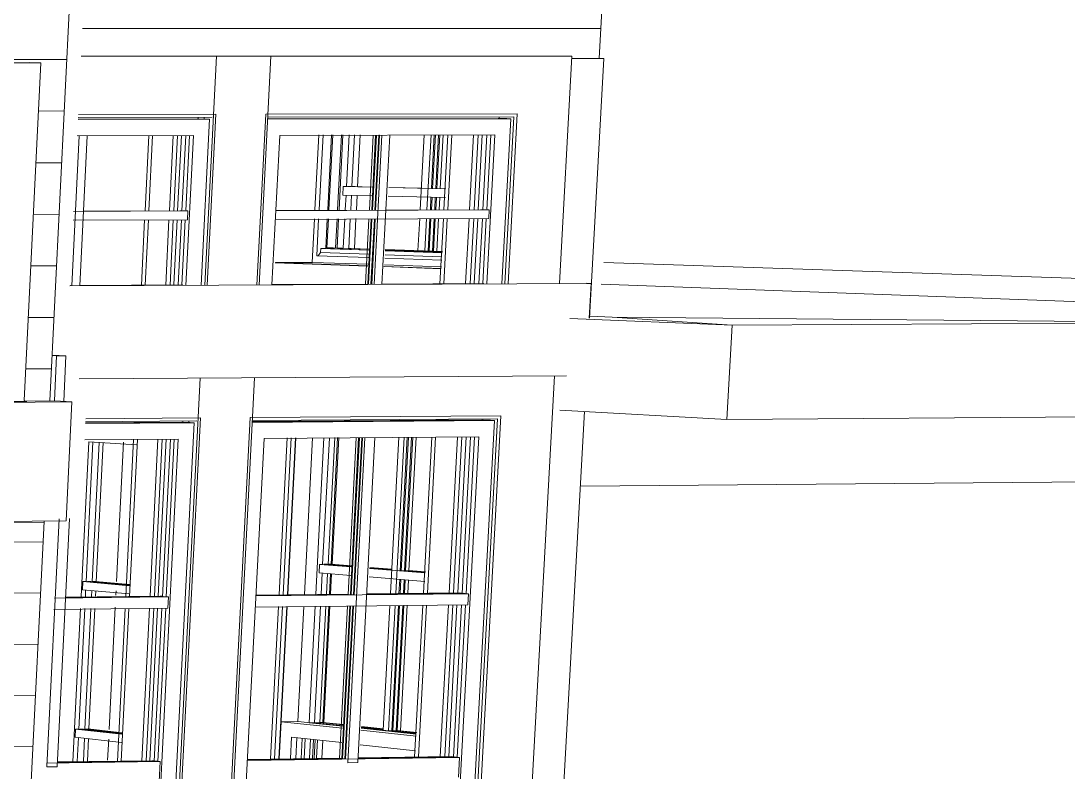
# Model space of a CAD drawing. Header units: inches. Extents: x 205 to 211, y -138 to -29.
# Drawn here: x 209.2479 to 209.37, y -73.0284 to -72.9407 of the extents above; entities that cross this region are included whole.
import ezdxf

# ---------------------------------------------------------------- set-up
doc = ezdxf.new("R2010")
doc.units = ezdxf.units.IN
doc.header["$MEASUREMENT"] = 0
for name, color, linetype, lineweight in [('A-DOOR', 31, 'Continuous', 13), ('A-DOOR-FRAM', 31, 'Continuous', 9), ('A-DOOR-GLAZ', 31, 'Continuous', 9), ('A-GLAZ', 151, 'Continuous', 13), ('A-ROOF', 132, 'Continuous', 13), ('A-WALL', 113, 'Continuous', 13), ('A-WALL-PATT', 111, 'Continuous', 13), ('Q-CASE', 31, 'Continuous', 9)]:
    doc.layers.add(name, color=color, linetype=linetype, lineweight=lineweight)

# ---------------------------------------------------------------- blocks, each defined once
blk = doc.blocks.new('FP_112-160')
at = {"layer": 'A-WALL-PATT', "lineweight": 9}
for p, q in [((72.34315, -72.94159), (72.40358, -72.94159)), ((72.29208, -72.96059), (72.29775, -72.96057)), ((72.31509, -72.96052), (72.32139, -72.9605)), ((72.29187, -72.96533), (72.29754, -72.96531)), ((72.31487, -72.96525), (72.32116, -72.96522)), ((72.29165, -72.97007), (72.29733, -72.97004)), ((72.31465, -72.96997), (72.32094, -72.96994)), ((72.29132, -73.00779), (72.29623, -73.00774)), ((72.3143, -73.00755), (72.31859, -73.00751)), ((72.31408, -73.01223), (72.31837, -73.01218)), ((72.2909, -73.01719), (72.29581, -73.01713)), ((72.31386, -73.01691), (72.31814, -73.01686)), ((72.29069, -73.02187), (72.2956, -73.02181)), ((72.31364, -73.02158), (72.31792, -73.02152)), ((72.31342, -73.02625), (72.3177, -73.02619)), ((72.29028, -73.03124), (72.29518, -73.03117)), ((72.28986, -73.04059), (72.29476, -73.04051)), ((72.31277, -73.04022), (72.31705, -73.04016)), ((72.28965, -73.04525), (72.29455, -73.04517)), ((72.31255, -73.04487), (72.31683, -73.0448)), ((72.31233, -73.04952), (72.31661, -73.04945)), ((72.28944, -73.04992), (72.29434, -73.04983)), ((72.31212, -73.05416), (72.31639, -73.05409)), ((72.28924, -73.05458), (72.29413, -73.05449)), ((72.28903, -73.05923), (72.29392, -73.05914)), ((72.3119, -73.0588), (72.31617, -73.05872)), ((72.28882, -73.06388), (72.29371, -73.06379)), ((72.31168, -73.06343), (72.31595, -73.06335))]:
    blk.add_line(p, q, dxfattribs=at)
blk = doc.blocks.new('FP_127-160')
at = {"layer": 'A-WALL-PATT', "lineweight": 9}
for p, q in [((72.10152, -72.94531), (72.34129, -72.9452)), ((72.33801, -72.95124), (72.341, -72.95123)), ((72.33771, -72.95727), (72.3407, -72.95727)), ((72.33742, -72.9633), (72.3404, -72.96329)), ((72.33713, -72.96932), (72.34011, -72.96931)), ((72.33683, -72.97533), (72.33981, -72.97532)), ((72.33654, -72.98134), (72.33952, -72.98132)), ((72.33477, -72.99932), (72.33864, -72.99929))]:
    blk.add_line(p, q, dxfattribs=at)
blk = doc.blocks.new('FP_128-160')
at = {"layer": 'A-WALL-PATT', "lineweight": 9}
for p, q in [((72.33466, -73.00156), (72.33853, -73.00153)), ((72.33437, -73.00754), (72.33824, -73.0075)), ((72.33408, -73.01351), (72.33794, -73.01347)), ((72.33379, -73.01947), (72.33765, -73.01942)), ((72.3335, -73.02543), (72.33736, -73.02538)), ((72.33321, -73.03138), (72.33707, -73.03132)), ((72.33292, -73.03732), (72.33678, -73.03726)), ((72.33263, -73.04326), (72.33648, -73.04319)), ((72.33234, -73.04918), (72.33619, -73.04912)), ((72.33205, -73.05511), (72.3359, -73.05503)), ((72.33176, -73.06102), (72.33561, -73.06095)), ((72.33148, -73.06693), (72.33532, -73.06685)), ((72.33119, -73.07283), (72.33503, -73.07275)), ((72.3309, -73.07872), (72.33475, -73.07864)), ((72.33061, -73.08461), (72.33446, -73.08452)), ((72.33033, -73.09049), (72.33417, -73.0904)), ((72.33004, -73.09637), (72.33388, -73.09627))]:
    blk.add_line(p, q, dxfattribs=at)

msp = doc.modelspace()

# ---------------------------------------------------------------- linework, layer by layer
at = {"layer": 'A-DOOR'}
for p, q in [((209.25509, -73.00617), (209.25504, -73.00712)), ((209.26052, -73.00665), (209.25509, -73.00617)), ((209.25509, -73.00617), (209.25546, -73.00617)), ((209.25546, -73.00617), (209.26052, -73.00661)), ((209.25564, -73.00617), (209.25601, -73.00616)), ((209.26052, -73.00659), (209.25564, -73.00617)), ((209.25601, -73.00616), (209.26053, -73.00656)), ((209.26053, -73.00654), (209.25619, -73.00616)), ((209.25619, -73.00616), (209.25655, -73.00616)), ((209.25655, -73.00616), (209.26054, -73.00651)), ((209.25504, -73.00712), (209.26047, -73.0076)), ((209.25424, -73.02339), (209.25419, -73.02433)), ((209.25965, -73.02399), (209.25424, -73.02339)), ((209.25424, -73.02339), (209.2546, -73.02339)), ((209.2546, -73.02339), (209.25965, -73.02395)), ((209.25479, -73.02339), (209.25515, -73.02338)), ((209.25966, -73.02393), (209.25479, -73.02339)), ((209.25515, -73.02338), (209.25966, -73.02388)), ((209.25533, -73.02338), (209.2557, -73.02337)), ((209.25967, -73.02386), (209.25533, -73.02338)), ((209.2557, -73.02337), (209.25967, -73.02381)), ((209.25419, -73.02433), (209.2596, -73.02494))]:
    msp.add_line(p, q, dxfattribs=at)
at = {"layer": 'A-DOOR-FRAM'}
for p, q in [((209.25489, -73.00791), (209.25578, -72.98984)), ((209.25578, -72.98984), (209.26134, -72.9902)), ((209.25619, -73.00616), (209.25699, -72.98992)), ((209.25699, -72.98992), (209.25619, -73.00616)), ((209.25746, -72.98995), (209.25665, -73.0062)), ((209.2561, -73.0079), (209.25614, -73.00721)), ((209.25614, -73.00721), (209.2561, -73.0079)), ((209.2566, -73.00725), (209.25657, -73.00789)), ((209.25393, -73.02716), (209.25482, -73.00932)), ((209.25533, -73.02338), (209.25603, -73.0093)), ((209.25603, -73.0093), (209.25533, -73.02338)), ((209.2565, -73.0093), (209.2558, -73.02337)), ((209.25515, -73.02715), (209.25528, -73.02445)), ((209.25528, -73.02445), (209.25515, -73.02715)), ((209.25574, -73.0245), (209.25561, -73.02714))]:
    msp.add_line(p, q, dxfattribs=at)
at = {"layer": 'A-DOOR-GLAZ'}
for p, q in [((209.25546, -73.0062), (209.25627, -72.98987)), ((209.25699, -72.98992), (209.25619, -73.00616)), ((209.25538, -73.0079), (209.25541, -73.00715)), ((209.25614, -73.00721), (209.2561, -73.0079)), ((209.25461, -73.02343), (209.25531, -73.00931)), ((209.25603, -73.0093), (209.25533, -73.02338)), ((209.25442, -73.02716), (209.25456, -73.02437)), ((209.25528, -73.02445), (209.25515, -73.02715))]:
    msp.add_line(p, q, dxfattribs=at)
at = {"layer": 'A-GLAZ', "lineweight": 9}
for p, q in [((209.25017, -72.94559), (209.19147, -72.94562)), ((209.24825, -72.98503), (209.25017, -72.94559)), ((209.25017, -72.94559), (209.24884, -72.94558)), ((209.27703, -72.94483), (209.2549, -72.94484)), ((209.27067, -72.94483), (209.26932, -72.97158)), ((209.27067, -72.94483), (209.26996, -72.94483)), ((209.31214, -72.94481), (209.27067, -72.94483)), ((209.27566, -72.97155), (209.27703, -72.94483)), ((209.31069, -72.97138), (209.31214, -72.94481)), ((209.31214, -72.94481), (209.3114, -72.94481)), ((209.25456, -72.95162), (209.2706, -72.9516)), ((209.2706, -72.9516), (209.26958, -72.97158)), ((209.27539, -72.97155), (209.27642, -72.95159)), ((209.27642, -72.95159), (209.30576, -72.95155)), ((209.30576, -72.95155), (209.30468, -72.97141)), ((209.26986, -72.95218), (209.25454, -72.95221)), ((209.25455, -72.95199), (209.27019, -72.95197)), ((209.25455, -72.95219), (209.26844, -72.95216)), ((209.26844, -72.95216), (209.2694, -72.95218)), ((209.26854, -72.95218), (209.26855, -72.95197)), ((209.26888, -72.97158), (209.26986, -72.95218)), ((209.26925, -72.95197), (209.26924, -72.95218)), ((209.2694, -72.95218), (209.26986, -72.95218)), ((209.30501, -72.95213), (209.27666, -72.95217)), ((209.27667, -72.95196), (209.30535, -72.95191)), ((209.27667, -72.95215), (209.30353, -72.95211)), ((209.30353, -72.95211), (209.30453, -72.95212)), ((209.30363, -72.95212), (209.30364, -72.95191)), ((209.30397, -72.97141), (209.30501, -72.95213)), ((209.30535, -72.95191), (209.3043, -72.97141)), ((209.30453, -72.95212), (209.30501, -72.95213)), ((209.25444, -72.95412), (209.268, -72.9541)), ((209.26235, -72.96289), (209.26279, -72.95409)), ((209.26278, -72.96288), (209.26322, -72.95409)), ((209.26322, -72.95409), (209.26278, -72.96288)), ((209.26519, -72.96288), (209.26563, -72.9541)), ((209.26569, -72.96288), (209.26613, -72.9541)), ((209.26613, -72.96288), (209.26658, -72.9541)), ((209.26709, -72.9541), (209.26665, -72.96289)), ((209.26709, -72.9629), (209.26753, -72.9541)), ((209.26709, -72.9629), (209.26753, -72.9541)), ((209.26753, -72.9541), (209.26709, -72.9629)), ((209.268, -72.9541), (209.26711, -72.97159)), ((209.27715, -72.97154), (209.27805, -72.95408)), ((209.27805, -72.95408), (209.30316, -72.95403)), ((209.28216, -72.96277), (209.28261, -72.95401)), ((209.28265, -72.96277), (209.2831, -72.95401)), ((209.28366, -72.96277), (209.28411, -72.95401)), ((209.28379, -72.96277), (209.28424, -72.95401)), ((209.2848, -72.96277), (209.28526, -72.954)), ((209.28497, -72.96277), (209.28543, -72.954)), ((209.28616, -72.954), (209.28584, -72.96006)), ((209.28648, -72.96006), (209.28679, -72.954)), ((209.28648, -72.96006), (209.28679, -72.954)), ((209.28679, -72.954), (209.28648, -72.96006)), ((209.28745, -72.954), (209.28713, -72.96007)), ((209.2972, -72.96277), (209.29767, -72.95403)), ((209.29766, -72.96277), (209.29812, -72.95403)), ((209.29812, -72.95403), (209.29766, -72.96277)), ((209.3002, -72.96277), (209.30067, -72.95403)), ((209.30074, -72.96276), (209.30121, -72.95403)), ((209.30121, -72.96276), (209.30168, -72.95403)), ((209.30221, -72.95403), (209.30174, -72.96277)), ((209.30221, -72.96278), (209.30268, -72.95403)), ((209.30221, -72.96278), (209.30268, -72.95403)), ((209.30268, -72.95403), (209.30221, -72.96278)), ((209.30316, -72.95403), (209.30222, -72.97142)), ((209.28579, -72.96105), (209.2857, -72.96276)), ((209.28633, -72.96276), (209.28642, -72.96106)), ((209.28633, -72.96276), (209.28642, -72.96106)), ((209.28642, -72.96106), (209.28633, -72.96276)), ((209.28708, -72.96108), (209.28699, -72.96276)), ((209.26191, -72.97155), (209.26229, -72.96393)), ((209.26235, -72.97155), (209.26273, -72.96393)), ((209.26273, -72.96393), (209.26235, -72.97155)), ((209.26475, -72.97155), (209.26513, -72.96393)), ((209.26526, -72.97155), (209.26564, -72.96393)), ((209.2657, -72.9715), (209.26608, -72.96393)), ((209.26659, -72.96393), (209.26621, -72.97152)), ((209.26665, -72.97154), (209.26704, -72.96393)), ((209.26665, -72.97154), (209.26704, -72.96393)), ((209.26704, -72.96393), (209.26665, -72.97154)), ((209.28184, -72.9689), (209.28211, -72.96382)), ((209.28237, -72.96814), (209.28259, -72.96382)), ((209.28342, -72.9673), (209.2836, -72.96382)), ((209.28356, -72.96722), (209.28373, -72.96382)), ((209.28457, -72.96721), (209.28474, -72.96381)), ((209.28474, -72.96722), (209.28492, -72.96381)), ((209.28565, -72.96381), (209.28547, -72.96721)), ((209.2861, -72.96727), (209.28628, -72.96381)), ((209.2861, -72.96727), (209.28628, -72.96381)), ((209.28628, -72.96381), (209.2861, -72.96727)), ((209.28694, -72.9638), (209.28676, -72.96729)), ((209.29674, -72.97139), (209.29715, -72.96381)), ((209.2972, -72.97139), (209.2976, -72.96381)), ((209.2976, -72.96381), (209.2972, -72.97139)), ((209.29974, -72.97138), (209.30014, -72.96381)), ((209.30028, -72.97138), (209.30068, -72.96381)), ((209.30075, -72.97133), (209.30116, -72.96381)), ((209.30169, -72.96381), (209.30128, -72.97135)), ((209.30174, -72.97137), (209.30215, -72.9638)), ((209.30174, -72.97137), (209.30215, -72.9638)), ((209.30215, -72.9638), (209.30174, -72.97137)), ((209.28282, -72.96776), (209.28285, -72.9673)), ((209.28285, -72.9673), (209.28342, -72.9673)), ((209.28285, -72.9673), (209.28846, -72.96748)), ((209.28342, -72.9673), (209.28846, -72.96746)), ((209.28356, -72.96722), (209.2843, -72.96721)), ((209.28847, -72.96738), (209.28356, -72.96722)), ((209.28847, -72.96735), (209.2843, -72.96721)), ((209.29036, -72.96755), (209.297, -72.96777)), ((209.29702, -72.96766), (209.29037, -72.96744)), ((209.29037, -72.96753), (209.29701, -72.96775)), ((209.29702, -72.96763), (209.29038, -72.96741)), ((209.28841, -72.96835), (209.28237, -72.96814)), ((209.28237, -72.96814), (209.28252, -72.96814)), ((209.28252, -72.96814), (209.28282, -72.96776)), ((209.28282, -72.96776), (209.28843, -72.96795)), ((209.29695, -72.96864), (209.29031, -72.96842)), ((209.29034, -72.96801), (209.29698, -72.96824)), ((209.28831, -72.96933), (209.27753, -72.96895)), ((209.27754, -72.96892), (209.28183, -72.9689)), ((209.28831, -72.96931), (209.27754, -72.96893)), ((209.27754, -72.96893), (209.28831, -72.96931)), ((209.28837, -72.96913), (209.28184, -72.9689)), ((209.29685, -72.96964), (209.29021, -72.9694)), ((209.29686, -72.96961), (209.29022, -72.96938)), ((209.29022, -72.96938), (209.29686, -72.96961)), ((209.29691, -72.96943), (209.29027, -72.96919)), ((209.3101, -72.98214), (209.30548, -73.06653)), ((209.26446, -73.06736), (209.26877, -72.98241)), ((209.2751, -72.98237), (209.27075, -73.06723)), ((209.19576, -72.98549), (209.24852, -72.98513)), ((209.24825, -72.98503), (209.24852, -72.98513)), ((209.24852, -72.98513), (209.24852, -72.98523)), ((209.25543, -72.98716), (209.2688, -72.98707)), ((209.2688, -72.98707), (209.26472, -73.06736)), ((209.27048, -73.06724), (209.2746, -72.98702)), ((209.2746, -72.98702), (209.30385, -72.98681)), ((209.27485, -72.98738), (209.30344, -72.98717)), ((209.30344, -72.98717), (209.29915, -73.06663)), ((209.30385, -72.98681), (209.29953, -73.06665)), ((209.25541, -72.98752), (209.2684, -72.98742)), ((209.25541, -72.98769), (209.2676, -72.9876)), ((209.2676, -72.9876), (209.25541, -72.98769)), ((209.26806, -72.98763), (209.25541, -72.98772)), ((209.25542, -72.98763), (209.26665, -72.98754)), ((209.26402, -73.06737), (209.26806, -72.98763)), ((209.26665, -72.98754), (209.2676, -72.9876)), ((209.26675, -72.98754), (209.26676, -72.98743)), ((209.26745, -72.98743), (209.26744, -72.9876)), ((209.2676, -72.9876), (209.26806, -72.98763)), ((209.27484, -72.98755), (209.30262, -72.98734)), ((209.30262, -72.98734), (209.27484, -72.98755)), ((209.3031, -72.98737), (209.27484, -72.98758)), ((209.27486, -72.98748), (209.30163, -72.98729)), ((209.29882, -73.06666), (209.3031, -72.98737)), ((209.30163, -72.98729), (209.30262, -72.98734)), ((209.30173, -72.98729), (209.30174, -72.98718)), ((209.30262, -72.98734), (209.3031, -72.98737)), ((209.25531, -72.98963), (209.2662, -72.98954)), ((209.26009, -73.00791), (209.26101, -72.98957)), ((209.26053, -73.0079), (209.26145, -72.98957)), ((209.26145, -72.98957), (209.26053, -73.0079)), ((209.2662, -72.98954), (209.26227, -73.0674)), ((209.26292, -73.00788), (209.26384, -72.98956)), ((209.26343, -73.00788), (209.26435, -72.98955)), ((209.26387, -73.00785), (209.26479, -72.98955)), ((209.2653, -72.98955), (209.26437, -73.00793)), ((209.26481, -73.00796), (209.26574, -72.98954)), ((209.26481, -73.00796), (209.26574, -72.98954)), ((209.26574, -72.98954), (209.26481, -73.00796)), ((209.27222, -73.0672), (209.27622, -72.98946)), ((209.27622, -72.98946), (209.30126, -72.98927)), ((209.27893, -72.9894), (209.27799, -73.00769)), ((209.28189, -72.98938), (209.28093, -73.00766)), ((209.28225, -73.00765), (209.28321, -72.98937)), ((209.28384, -72.98937), (209.28306, -73.00419)), ((209.28369, -73.00419), (209.28447, -72.98936)), ((209.28447, -72.98936), (209.28369, -73.00419)), ((209.29481, -73.00754), (209.29579, -72.9893)), ((209.29527, -73.00753), (209.29624, -72.9893)), ((209.29624, -72.9893), (209.29527, -73.00753)), ((209.30126, -72.98927), (209.29709, -73.0667)), ((209.2978, -73.00751), (209.29878, -72.98929)), ((209.29834, -73.0075), (209.29931, -72.98928)), ((209.29881, -73.00748), (209.29979, -72.98928)), ((209.30032, -72.98928), (209.29933, -73.00755)), ((209.29979, -73.00758), (209.30078, -72.98927)), ((209.29979, -73.00758), (209.30078, -72.98927)), ((209.30078, -72.98927), (209.29979, -73.00758)), ((209.28301, -73.00517), (209.28288, -73.00764)), ((209.28351, -73.00763), (209.28364, -73.00522)), ((209.28364, -73.00522), (209.28351, -73.00763)), ((209.27791, -73.00909), (209.27699, -73.02686)), ((209.28086, -73.00906), (209.28016, -73.02251)), ((209.28147, -73.02264), (209.28218, -73.00905)), ((209.28281, -73.00904), (209.2821, -73.02264)), ((209.28273, -73.02263), (209.28344, -73.00903)), ((209.28344, -73.00903), (209.28273, -73.02263)), ((209.29379, -73.02665), (209.29474, -73.00893)), ((209.29425, -73.02664), (209.29519, -73.00893)), ((209.29519, -73.00893), (209.29425, -73.02664)), ((209.29677, -73.02661), (209.29772, -73.0089)), ((209.29731, -73.0266), (209.29826, -73.0089)), ((209.29778, -73.02657), (209.29873, -73.0089)), ((209.29926, -73.00889), (209.29831, -73.02667)), ((209.29876, -73.02671), (209.29972, -73.00889)), ((209.29876, -73.02671), (209.29972, -73.00889)), ((209.29972, -73.00889), (209.29876, -73.02671)), ((209.25913, -73.02713), (209.26002, -73.00931)), ((209.25957, -73.02712), (209.26046, -73.00931)), ((209.26046, -73.00931), (209.25957, -73.02712)), ((209.26196, -73.02709), (209.26285, -73.00929)), ((209.26246, -73.02709), (209.26336, -73.00928)), ((209.2629, -73.02705), (209.2638, -73.00928)), ((209.26431, -73.00927), (209.2634, -73.02715)), ((209.26384, -73.02719), (209.26475, -73.00927)), ((209.26384, -73.02719), (209.26475, -73.00927)), ((209.26475, -73.00927), (209.26384, -73.02719)), ((209.27821, -73.02253), (209.27799, -73.02685)), ((209.27821, -73.02253), (209.28016, -73.02251)), ((209.28538, -73.02329), (209.27821, -73.02253)), ((209.28016, -73.02251), (209.28541, -73.02306)), ((209.28541, -73.02306), (209.28147, -73.02264)), ((209.28147, -73.02264), (209.2821, -73.02264)), ((209.2821, -73.02264), (209.28273, -73.02263)), ((209.2821, -73.02264), (209.28273, -73.02263)), ((209.2821, -73.02264), (209.28542, -73.02299)), ((209.28543, -73.02291), (209.28273, -73.02263)), ((209.28273, -73.02263), (209.28543, -73.02291)), ((209.29395, -73.0242), (209.28753, -73.02352)), ((209.28756, -73.02329), (209.29397, -73.02397)), ((209.29397, -73.02397), (209.28756, -73.02329)), ((209.28757, -73.02322), (209.29012, -73.02349)), ((209.29013, -73.02341), (209.28758, -73.02314)), ((209.28758, -73.02314), (209.29013, -73.02341)), ((209.29111, -73.02359), (209.29398, -73.02389)), ((209.29398, -73.02382), (209.29162, -73.02357)), ((209.29162, -73.02357), (209.29398, -73.02382)), ((209.2793, -73.02683), (209.27943, -73.02434)), ((209.27943, -73.02434), (209.28529, -73.02497)), ((209.28006, -73.0244), (209.27993, -73.02682)), ((209.28068, -73.02447), (209.28056, -73.02682)), ((209.28056, -73.02682), (209.28068, -73.02447)), ((209.28056, -73.02682), (209.28068, -73.02447)), ((209.28103, -73.02452), (209.28091, -73.02681)), ((209.28744, -73.02521), (209.29389, -73.02591))]:
    msp.add_line(p, q, dxfattribs=at)
at = {"layer": 'A-GLAZ'}
for p, q in [((209.25466, -72.95412), (209.2538, -72.97165)), ((209.25473, -72.97165), (209.25559, -72.95412)), ((209.28851, -72.96281), (209.28897, -72.95405)), ((209.28924, -72.95405), (209.28878, -72.96282)), ((209.28887, -72.96282), (209.28933, -72.95405)), ((209.28997, -72.95405), (209.28905, -72.97148)), ((209.2896, -72.95405), (209.28914, -72.96283)), ((209.28923, -72.96283), (209.28969, -72.95405)), ((209.28969, -72.95405), (209.2896, -72.95405)), ((209.28997, -72.97148), (209.29089, -72.95405)), ((209.2949, -72.954), (209.29443, -72.96275)), ((209.29523, -72.96275), (209.2957, -72.954)), ((209.29608, -72.954), (209.29575, -72.96029)), ((209.29587, -72.9603), (209.29621, -72.954)), ((209.29659, -72.954), (209.29626, -72.96029)), ((209.29639, -72.9603), (209.29672, -72.954)), ((209.2971, -72.954), (209.29677, -72.96029)), ((209.28547, -72.96005), (209.28541, -72.96104)), ((209.28886, -72.96013), (209.28547, -72.96005)), ((209.28547, -72.96005), (209.28584, -72.96005)), ((209.28886, -72.96012), (209.28597, -72.96005)), ((209.28597, -72.96005), (209.28635, -72.96005)), ((209.28887, -72.96011), (209.28648, -72.96005)), ((209.28648, -72.96005), (209.28685, -72.96005)), ((209.29457, -72.96025), (209.29077, -72.96017)), ((209.29742, -72.96033), (209.29077, -72.96018)), ((209.29457, -72.96024), (209.29078, -72.96015)), ((209.29742, -72.96032), (209.29575, -72.96028)), ((209.29743, -72.96031), (209.29626, -72.96028)), ((209.28541, -72.96104), (209.28881, -72.96112)), ((209.29072, -72.96117), (209.29737, -72.96133)), ((209.29569, -72.96129), (209.29562, -72.96275)), ((209.29574, -72.96275), (209.29582, -72.96129)), ((209.2962, -72.9613), (209.29613, -72.96275)), ((209.29625, -72.96275), (209.29633, -72.96131)), ((209.29671, -72.96131), (209.29664, -72.96275)), ((209.25396, -72.96398), (209.2673, -72.96393)), ((209.26735, -72.9629), (209.25401, -72.96295)), ((209.26665, -72.96288), (209.25516, -72.96292)), ((209.267, -72.96289), (209.25516, -72.96293)), ((209.26638, -72.96287), (209.26665, -72.96288)), ((209.26673, -72.96288), (209.267, -72.96289)), ((209.26709, -72.96289), (209.26735, -72.9629)), ((209.2673, -72.96393), (209.26735, -72.9629)), ((209.27754, -72.96389), (209.30243, -72.9638)), ((209.30248, -72.96278), (209.27759, -72.96287)), ((209.28887, -72.96281), (209.2776, -72.96285)), ((209.28923, -72.96282), (209.2776, -72.96286)), ((209.28805, -72.97141), (209.28845, -72.96385)), ((209.28872, -72.96385), (209.28833, -72.97142)), ((209.28842, -72.97142), (209.28881, -72.96385)), ((209.28909, -72.96385), (209.28869, -72.97143)), ((209.28878, -72.97143), (209.28918, -72.96385)), ((209.30175, -72.96276), (209.29043, -72.9628)), ((209.30211, -72.96277), (209.29043, -72.96281)), ((209.29438, -72.9638), (209.29418, -72.96751)), ((209.29498, -72.96754), (209.29518, -72.96379)), ((209.29556, -72.96379), (209.29536, -72.96754)), ((209.29549, -72.96754), (209.29569, -72.96379)), ((209.29607, -72.96379), (209.29587, -72.96759)), ((209.296, -72.96759), (209.2962, -72.96379)), ((209.29658, -72.96379), (209.29638, -72.9676)), ((209.30147, -72.96276), (209.30175, -72.96276)), ((209.30184, -72.96277), (209.30211, -72.96277)), ((209.30221, -72.96278), (209.30248, -72.96278)), ((209.30243, -72.9638), (209.30248, -72.96278)), ((209.27844, -73.00769), (209.27938, -72.9894)), ((209.27894, -73.00768), (209.27989, -72.98939)), ((209.27898, -73.00768), (209.27993, -72.98939)), ((209.28369, -73.00419), (209.28447, -72.98936)), ((209.28481, -72.98936), (209.28404, -73.00418)), ((209.28416, -73.00415), (209.28494, -72.98935)), ((209.28798, -72.98937), (209.28598, -73.02732)), ((209.28602, -73.00766), (209.28698, -72.98938)), ((209.28725, -72.98938), (209.28629, -73.00769)), ((209.28638, -73.00769), (209.28734, -72.98938)), ((209.28761, -72.98938), (209.28665, -73.00773)), ((209.28674, -73.00772), (209.2877, -72.98938)), ((209.28716, -73.0273), (209.28916, -72.98936)), ((209.29193, -72.98932), (209.29096, -73.00756)), ((209.29158, -73.00756), (209.29255, -72.98931)), ((209.29293, -72.98931), (209.2921, -73.00493)), ((209.29223, -73.00494), (209.29306, -72.98931)), ((209.29344, -72.9893), (209.29261, -73.00492)), ((209.29274, -73.00493), (209.29357, -72.9893)), ((209.29395, -72.9893), (209.29312, -73.00492)), ((209.25233, -72.99883), (209.2509, -73.02781)), ((209.25209, -73.02779), (209.25352, -72.99881)), ((209.28269, -73.00416), (209.28264, -73.00514)), ((209.28639, -73.00446), (209.28269, -73.00416)), ((209.28269, -73.00416), (209.28306, -73.00416)), ((209.28306, -73.00416), (209.2864, -73.00443)), ((209.2864, -73.00442), (209.28319, -73.00415)), ((209.28319, -73.00415), (209.28357, -73.00415)), ((209.28357, -73.00415), (209.2864, -73.00438)), ((209.2864, -73.00437), (209.28369, -73.00415)), ((209.28369, -73.00415), (209.28407, -73.00415)), ((209.28407, -73.00415), (209.28641, -73.00434)), ((209.28264, -73.00514), (209.28634, -73.00544)), ((209.28351, -73.00763), (209.28364, -73.00522)), ((209.28398, -73.00524), (209.28386, -73.00763)), ((209.28398, -73.00763), (209.2841, -73.00525)), ((209.29502, -73.00516), (209.28854, -73.00464)), ((209.29111, -73.0048), (209.28855, -73.00459)), ((209.28855, -73.0046), (209.29111, -73.00481)), ((209.28856, -73.00451), (209.29112, -73.00472)), ((209.29112, -73.00475), (209.28856, -73.00454)), ((209.28856, -73.00456), (209.29112, -73.00476)), ((209.2921, -73.00489), (209.29502, -73.00513)), ((209.29502, -73.00512), (209.29211, -73.00488)), ((209.29503, -73.00507), (209.29261, -73.00488)), ((209.29261, -73.00489), (209.29503, -73.00508)), ((209.29312, -73.00488), (209.29504, -73.00504)), ((209.28849, -73.00562), (209.29496, -73.00616)), ((209.29205, -73.00591), (209.29196, -73.00755)), ((209.29209, -73.00755), (209.29218, -73.00592)), ((209.29256, -73.00596), (209.29247, -73.00755)), ((209.2926, -73.00755), (209.29268, -73.00597)), ((209.29306, -73.006), (209.29298, -73.00754)), ((209.26438, -73.00789), (209.25307, -73.00801)), ((209.25307, -73.00802), (209.26446, -73.0079)), ((209.25307, -73.00806), (209.26482, -73.00793)), ((209.26473, -73.00793), (209.25307, -73.00805)), ((209.25308, -73.00799), (209.26411, -73.00787)), ((209.26411, -73.00787), (209.26438, -73.00789)), ((209.26446, -73.0079), (209.26473, -73.00793)), ((209.26482, -73.00793), (209.26508, -73.00796)), ((209.30007, -73.00758), (209.27528, -73.00785)), ((209.28674, -73.00769), (209.27528, -73.00781)), ((209.27528, -73.00782), (209.28674, -73.0077)), ((209.27529, -73.00775), (209.28602, -73.00764)), ((209.28638, -73.00766), (209.27529, -73.00778)), ((209.27529, -73.00779), (209.28638, -73.00767)), ((209.2997, -73.00755), (209.28819, -73.00767)), ((209.28819, -73.00768), (209.29979, -73.00756)), ((209.2882, -73.00761), (209.29906, -73.0075)), ((209.29934, -73.00752), (209.2882, -73.00764)), ((209.2882, -73.00765), (209.29943, -73.00753)), ((209.29906, -73.0075), (209.29934, -73.00752)), ((209.29943, -73.00753), (209.2997, -73.00755)), ((209.29979, -73.00756), (209.30007, -73.00758)), ((209.3, -73.00888), (209.30007, -73.00758)), ((209.26508, -73.00796), (209.25179, -73.0081)), ((209.26501, -73.00926), (209.26508, -73.00796)), ((209.27521, -73.00915), (209.3, -73.00888)), ((209.27744, -73.02686), (209.27836, -73.00909)), ((209.27795, -73.02685), (209.27887, -73.00908)), ((209.27799, -73.02685), (209.27891, -73.00908)), ((209.28273, -73.02263), (209.28344, -73.00903)), ((209.28379, -73.00903), (209.28307, -73.02262)), ((209.28319, -73.02263), (209.28391, -73.00903)), ((209.28501, -73.02681), (209.28595, -73.00904)), ((209.28622, -73.00903), (209.28528, -73.02685)), ((209.28537, -73.02685), (209.28631, -73.00903)), ((209.28658, -73.00903), (209.28564, -73.02689)), ((209.28573, -73.02689), (209.28667, -73.00903)), ((209.29089, -73.00896), (209.29011, -73.02353)), ((209.29073, -73.0236), (209.29151, -73.00896)), ((209.29189, -73.00895), (209.29111, -73.02359)), ((209.29124, -73.02359), (209.29202, -73.00895)), ((209.2924, -73.00895), (209.29162, -73.02358)), ((209.29175, -73.02358), (209.29252, -73.00894)), ((209.29291, -73.00894), (209.29213, -73.02358)), ((209.25172, -73.00941), (209.26501, -73.00926)), ((209.28307, -73.02262), (209.28273, -73.02263)), ((209.28273, -73.02263), (209.28543, -73.02291)), ((209.28307, -73.02262), (209.28544, -73.02287)), ((209.28758, -73.0231), (209.29013, -73.02337)), ((209.28758, -73.02314), (209.29013, -73.02341)), ((209.29011, -73.02353), (209.29073, -73.0236)), ((209.29073, -73.0236), (209.29111, -73.02359)), ((209.29111, -73.02358), (209.29124, -73.02359)), ((209.29124, -73.02359), (209.29162, -73.02358)), ((209.29162, -73.02357), (209.29175, -73.02358)), ((209.29162, -73.02357), (209.29398, -73.02382)), ((209.29175, -73.02358), (209.29213, -73.02358)), ((209.2921, -73.02358), (209.29403, -73.02378)), ((209.28154, -73.0268), (209.28165, -73.02457)), ((209.28186, -73.0268), (209.28198, -73.02461)), ((209.28208, -73.02679), (209.28219, -73.02463)), ((209.28235, -73.02679), (209.28246, -73.02466)), ((209.28298, -73.02678), (209.28309, -73.02472)), ((209.26411, -73.02719), (209.25084, -73.02737)), ((209.26341, -73.02711), (209.25212, -73.02726)), ((209.25212, -73.02727), (209.26349, -73.02712)), ((209.26376, -73.02715), (209.25212, -73.02731)), ((209.25212, -73.02732), (209.26384, -73.02716)), ((209.25213, -73.02723), (209.26315, -73.02708)), ((209.26315, -73.02708), (209.26341, -73.02711)), ((209.26349, -73.02712), (209.26376, -73.02715)), ((209.26384, -73.02716), (209.26411, -73.02719)), ((209.26399, -73.02951), (209.26411, -73.02719)), ((209.29904, -73.0267), (209.27429, -73.02705)), ((209.28538, -73.0268), (209.2743, -73.02696)), ((209.2743, -73.02697), (209.28537, -73.02682)), ((209.28573, -73.02684), (209.2743, -73.027)), ((209.2743, -73.02701), (209.28573, -73.02686)), ((209.27431, -73.02692), (209.28501, -73.02678)), ((209.28598, -73.02732), (209.28716, -73.0273)), ((209.29867, -73.02667), (209.28718, -73.02682)), ((209.28718, -73.02684), (209.29877, -73.02668)), ((209.28719, -73.02675), (209.29804, -73.0266)), ((209.29831, -73.02663), (209.28719, -73.02678)), ((209.28719, -73.02679), (209.2984, -73.02664)), ((209.29804, -73.0266), (209.29831, -73.02663)), ((209.2984, -73.02664), (209.29867, -73.02667)), ((209.29877, -73.02668), (209.29904, -73.0267)), ((209.29891, -73.02901), (209.29904, -73.0267)), ((209.2509, -73.02781), (209.25209, -73.02779))]:
    msp.add_line(p, q, dxfattribs=at)
at = {"layer": 'A-ROOF'}
for p, q in [((209.31585, -72.96893), (209.50418, -72.97527)), ((209.31554, -72.97146), (209.42849, -72.97562)), ((209.33081, -72.97624), (209.31188, -72.97545)), ((209.31425, -72.97519), (209.31682, -72.9753)), ((209.31682, -72.9753), (209.38532, -72.9759)), ((209.33081, -72.97624), (209.31682, -72.9753)), ((209.50418, -72.97527), (209.33081, -72.97624)), ((209.33081, -72.97624), (209.33019, -72.98725)), ((209.33019, -72.98725), (209.31074, -72.98617)), ((209.33019, -72.98725), (209.46766, -72.98623))]:
    msp.add_line(p, q, dxfattribs=at)
at = {"layer": 'A-WALL'}
for p, q in [((209.3153, -72.9451), (209.31676, -72.91841)), ((209.25125, -72.98507), (209.25409, -72.92704)), ((209.31586, -72.9451), (209.31213, -72.9451)), ((209.31419, -72.97541), (209.31586, -72.9451)), ((209.31439, -72.97136), (209.25357, -72.97165)), ((209.25359, -72.97161), (209.25364, -72.97161)), ((209.25473, -72.9716), (209.26676, -72.97154)), ((209.27715, -72.97149), (209.28889, -72.97144)), ((209.28997, -72.97143), (209.30185, -72.97137)), ((209.31439, -72.97136), (209.31383, -72.97134)), ((209.31416, -72.97543), (209.31439, -72.97136)), ((209.25202, -72.97983), (209.25151, -72.97979)), ((209.25153, -72.97972), (209.25312, -72.97983)), ((209.25176, -72.98508), (209.25202, -72.97983)), ((209.25202, -72.97983), (209.25312, -72.97983)), ((209.25312, -72.97983), (209.25286, -72.98514)), ((209.25466, -72.9825), (209.31152, -72.98213)), ((209.25382, -72.9852), (209.19575, -72.9856)), ((209.24848, -72.9851), (209.25182, -72.98508)), ((209.25382, -72.9852), (209.25182, -72.98508)), ((209.25314, -72.99908), (209.25382, -72.9852)), ((209.30918, -73.06642), (209.31359, -72.98632)), ((209.19535, -72.99962), (209.25314, -72.99908)), ((209.2455, -73.10214), (209.25056, -72.9991))]:
    msp.add_line(p, q, dxfattribs=at)
at = {"layer": 'Q-CASE'}
for p, q in [((209.25983, -72.98988), (209.25902, -73.00616)), ((209.44353, -72.99391), (209.31312, -72.99504)), ((209.25896, -73.00725), (209.25894, -73.00775)), ((209.25887, -73.00916), (209.25815, -73.02344)), ((209.2581, -73.02457), (209.25798, -73.02702))]:
    msp.add_line(p, q, dxfattribs=at)

# ---------------------------------------------------------------- block references
at = {"layer": 'A-WALL', "lineweight": 9}
for name in ['FP_127-160', 'FP_112-160', 'FP_128-160']:
    msp.add_blockref(name, (136.91191, 0), dxfattribs=at)

doc.saveas('drawing.dxf')
